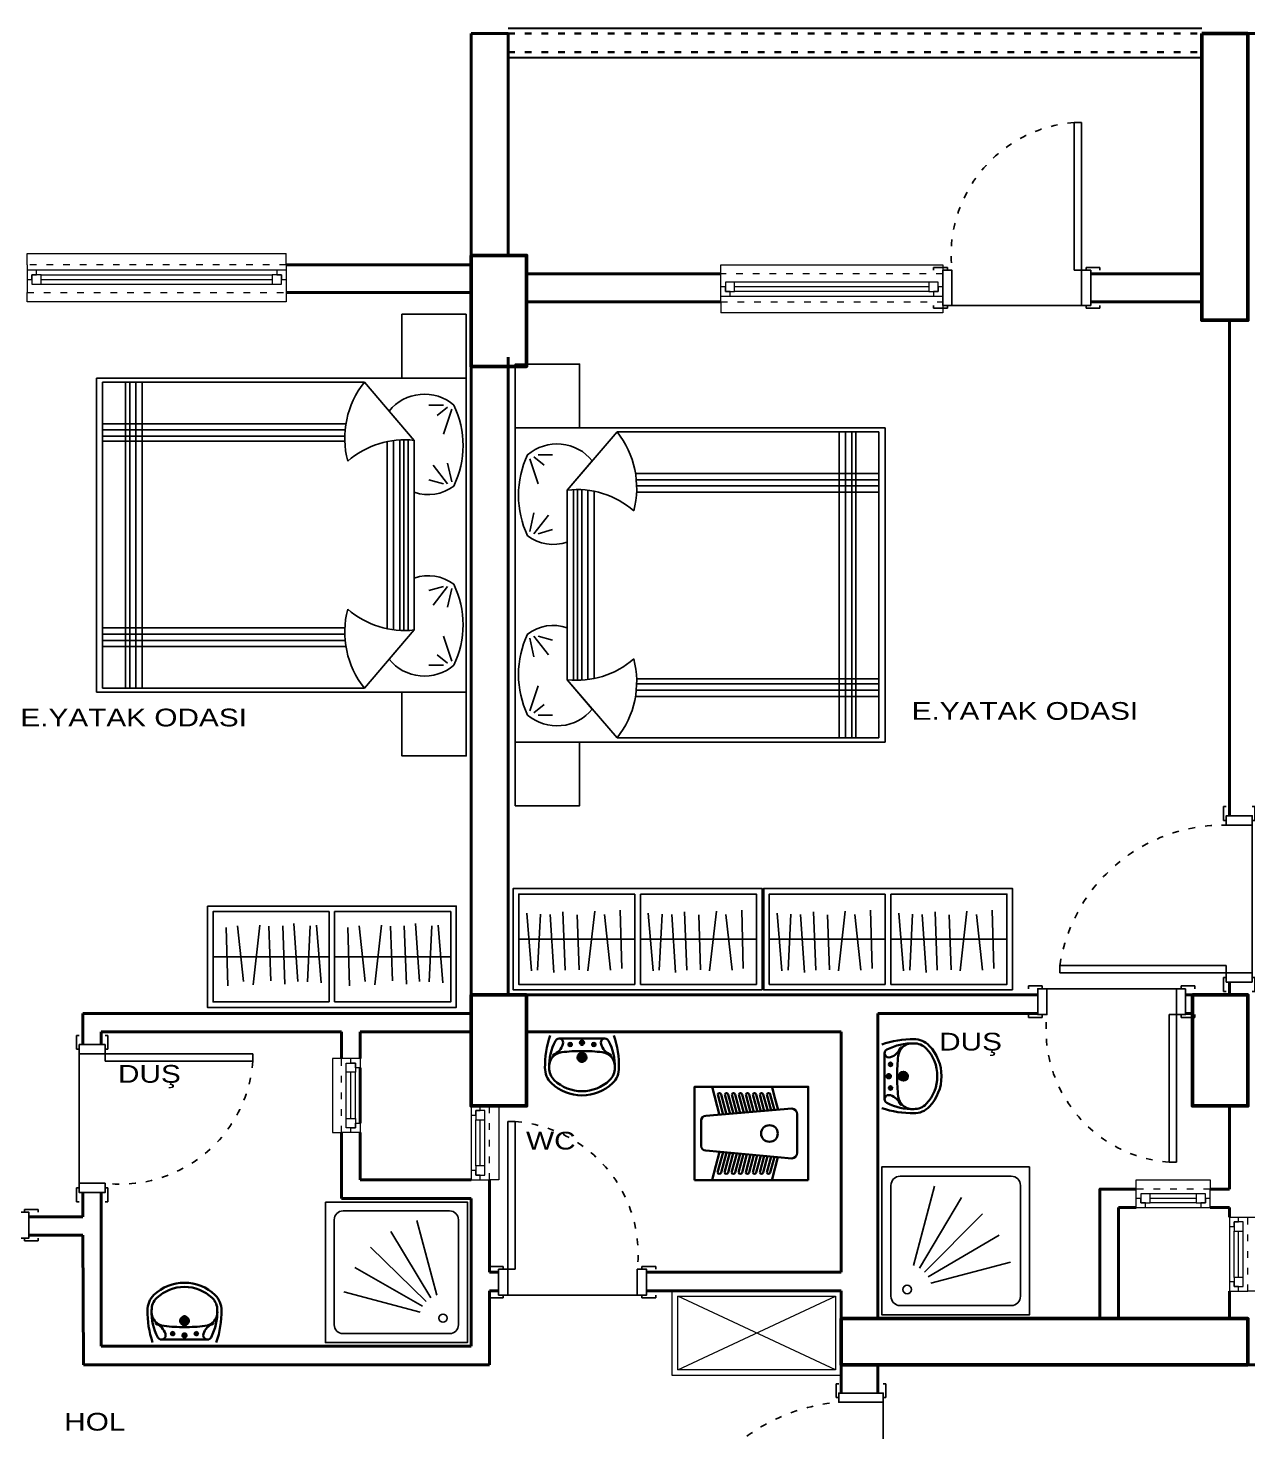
# Model space of a CAD drawing. Header units: millimetres. Extents: x 505988 to 508607, y 4596729 to 4598439.
# Drawn here: x 506589 to 507249, y 4597678 to 4598437 of the extents above; entities that cross this region are included whole.
import ezdxf

# ---------------------------------------------------------------- set-up
doc = ezdxf.new("R2010")
doc.units = ezdxf.units.MM
doc.linetypes.add('ACAD_ISO03W100', pattern=[30, 12, -18])
doc.layers.add('14_ISLAK_MEKAN_TEFRİŞ', color=134, linetype='Continuous')
doc.layers.add('7_TEFRİŞ', color=183, linetype='Continuous')
for name, color, linetype, lineweight in [('duvar_40', 7, 'Continuous', 40), ('İÇ_ÖLÇÜ', 134, 'Continuous', 18), ('KAPI-PEN', 155, 'Continuous', 18), ('KOLON', 40, 'Continuous', 50), ('MERD_30', 41, 'Continuous', 30), ('Pencere', 150, 'Continuous', 25), ('SV', 191, 'Continuous', 15), ('TEFRIS', 127, 'Continuous', 35), ('yazı', 255, 'Continuous', 20)]:
    doc.layers.add(name, color=color, linetype=linetype, lineweight=lineweight)
doc.styles.add('2', font='Arial')

# ---------------------------------------------------------------- blocks, each defined once
blk = doc.blocks.new('sdvfbgh')
at = {"color": 0, "lineweight": 35}
for p, q in [((474802.597929, 4589905.882609), (474802.597929, 4589967.382609)), ((474752.33824, 4589947.892045), (474752.100419, 4589947.828321)), ((474757.457239, 4589949.184036), (474752.338923, 4589947.889941)), ((474756.198678, 4589946.843594), (474764.702465, 4589949.122176)), ((474756.198678, 4589944.979059), (474764.865261, 4589947.301263)), ((474756.198678, 4589943.043594), (474765.042439, 4589945.413272)), ((474757.457239, 4589949.184036), (474764.510632, 4589951.073987)), ((474798.452074, 4589942.975331), (474789.608314, 4589945.34501)), ((474798.452074, 4589944.910797), (474789.785492, 4589947.233001)), ((474798.452074, 4589946.775331), (474789.948288, 4589949.053914)), ((474790.116221, 4589950.908428), (474802.058825, 4589947.889941)), ((474802.059508, 4589947.892045), (474802.29733, 4589947.828321)), ((474756.198678, 4589941.179059), (474765.205234, 4589943.592359)), ((474756.198678, 4589939.243594), (474765.378647, 4589941.703359)), ((474756.198678, 4589937.379059), (474765.541443, 4589939.882445)), ((474756.198678, 4589935.443594), (474765.718621, 4589937.994454)), ((474798.452074, 4589935.375331), (474788.932132, 4589937.926192)), ((474798.452074, 4589937.310797), (474789.10931, 4589939.814183)), ((474798.452074, 4589939.175331), (474789.272106, 4589941.635096)), ((474798.452074, 4589941.110797), (474789.445518, 4589943.524096)), ((474756.198678, 4589933.579059), (474765.881416, 4589936.173541)), ((474756.198678, 4589931.643594), (474766.046885, 4589934.282413)), ((474756.198678, 4589929.779059), (474766.22139, 4589932.464637)), ((474756.198678, 4589927.843594), (474766.383094, 4589930.572499)), ((474798.452074, 4589927.775331), (474788.267659, 4589930.504237)), ((474798.452074, 4589929.710797), (474788.429363, 4589932.396374)), ((474798.452074, 4589931.575331), (474788.603868, 4589934.21415)), ((474798.452074, 4589933.510797), (474788.769336, 4589936.105279)), ((474756.198678, 4589925.979059), (474766.557598, 4589928.754723)), ((474756.198678, 4589924.043594), (474766.734776, 4589926.866732)), ((474756.198678, 4589922.179059), (474766.897572, 4589925.045819)), ((474756.198678, 4589920.243594), (474767.062007, 4589923.154414)), ((474798.452074, 4589920.175331), (474787.588745, 4589923.086151)), ((474798.452074, 4589922.110797), (474787.753181, 4589924.977557)), ((474798.452074, 4589923.975331), (474787.915977, 4589926.79847)), ((474798.452074, 4589925.910797), (474788.093154, 4589928.686461)), ((474752.059011, 4589915.355645), (474767.408668, 4589919.39122)), ((474756.198678, 4589918.379059), (474767.232883, 4589921.335665)), ((474802.338737, 4589915.355645), (474787.255827, 4589919.320636)), ((474798.452074, 4589918.310797), (474787.41787, 4589921.267403))]:
    blk.add_line(p, q, dxfattribs=at)
at = {"color": 0, "lineweight": 35, "flags": 128}
blk.add_lwpolyline([(474802.600207, 4589967.382609), (474752.098453, 4589967.382609), (474752.098453, 4589905.882609), (474802.598453, 4589905.882609)], dxfattribs=at)
blk.add_lwpolyline([(474787.783867, 4589961.382609), (474766.913039, 4589961.382609, 0.412123), (474763.902131, 4589958.40181), (474767.813521, 4589911.884691, 0.40125), (474770.331339, 4589909.382609), (474784.064655, 4589909.382609, 0.40125), (474786.582474, 4589911.884691), (474790.794775, 4589958.40181, 0.412123)], format="xyb", close=True, dxfattribs=at)
at = {"color": 0, "lineweight": 35}
blk.add_circle((474777.348453, 4589946.382609), 4.5, dxfattribs=at)
for centre, start, end in [((474756.47338, 4589945.918368), 106.236436, 254.77942), ((474798.177373, 4589945.850105), 285.22058, 73.763564), ((474756.47338, 4589942.118368), 106.236436, 254.77942), ((474756.47338, 4589938.318368), 106.236436, 254.77942), ((474798.177373, 4589942.050105), 285.22058, 73.763564), ((474798.177373, 4589938.250105), 285.22058, 73.763564), ((474756.47338, 4589934.518368), 106.236436, 254.77942), ((474756.47338, 4589930.718368), 106.236436, 254.77942), ((474798.177373, 4589934.450105), 285.22058, 73.763564), ((474798.177373, 4589930.650105), 285.22058, 73.763564), ((474756.47338, 4589926.918368), 106.236436, 254.77942), ((474756.47338, 4589923.118368), 106.236436, 254.77942), ((474798.177373, 4589926.850105), 285.22058, 73.763564), ((474798.177373, 4589923.050105), 285.22058, 73.763564), ((474756.47338, 4589919.318368), 106.236436, 254.77942), ((474798.177373, 4589919.250105), 285.22058, 73.763564)]:
    blk.add_arc(centre, 0.964555, start, end, dxfattribs=at)
blk = doc.blocks.new('dsfghj')
at = {"color": 0, "lineweight": 35}
for p, q in [((474613.25977, 4590005.703596), (474616.333377, 4590005.703596)), ((474613.565142, 4589997.703596), (474613.565142, 4589999.627204)), ((474614.765142, 4590007.27244), (474614.765142, 4590004.11184)), ((474623.438087, 4589997.703596), (474623.438087, 4590001.164793)), ((474611.521527, 4589997.703596), (474615.551322, 4589997.703596)), ((474613.565142, 4589997.703596), (474613.565142, 4589995.78323)), ((474614.765142, 4589988.095282), (474614.765142, 4589991.384015)), ((474619.581116, 4589997.703596), (474627.216515, 4589997.703596)), ((474623.438087, 4589997.703596), (474623.438087, 4589994.24564)), ((474613.25977, 4589989.703596), (474616.376066, 4589989.703596))]:
    blk.add_line(p, q, dxfattribs=at)
at = {"color": 0, "lineweight": 35, "flags": 128}
for points in [[(474608.765142, 4590019.228803, -0.087514), (474630.725373, 4590022.703472, -0.087514)], [(474621.539049, 4590017.011218, -0.237713), (474614.607578, 4590010.619973, -0.952509), (474612.275247, 4590015.70388, -0.127864), (474630.675929, 4590019.903909)], [(474619.165142, 4589997.703596, -0.028625), (474619.950466, 4590011.409839, -0.380474), (474629.467625, 4590019.913319, -0.380474)], [(474630.39066, 4590022.698066, -0.213368), (474640.950673, 4590018.328596, -0.213368)], [(474630.469346, 4590019.899172, -0.213368), (474638.917357, 4590016.403596, -0.191812), (474646.365142, 4589997.703596)], [(474640.950673, 4590018.328596, -0.191812), (474649.165142, 4589997.703596, -0.191812)], [(474621.539049, 4590017.011218, -1.090035), (474622.187414, 4590016.547656, -1.090035)], [(474615.965142, 4590005.703596, 1), (474613.565142, 4590005.703596, 1)], [(474615.965142, 4590005.703596, -1), (474613.565142, 4590005.703596, -1)], [(474620.438087, 4589997.703596, -1), (474626.438087, 4589997.703596, -1)], [(474621.598087, 4589997.703596, -1), (474625.278087, 4589997.703596, -1)], [(474612.165142, 4589997.703596, -1), (474614.965142, 4589997.703596, -1)], [(474612.165142, 4589997.703596, 1), (474614.965142, 4589997.703596, 1)], [(474615.965142, 4589989.703596, 1), (474613.565142, 4589989.703596, 1)], [(474619.165142, 4589997.703596, 0.028625), (474619.950466, 4589983.997352, 0.380474), (474629.467625, 4589975.493873, 0.380474)], [(474620.438087, 4589997.703596, 1), (474626.438087, 4589997.703596, 1)], [(474621.598087, 4589997.703596, 1), (474625.278087, 4589997.703596, 1)], [(474630.469346, 4589975.508019, 0.213368), (474638.917357, 4589979.003596, 0.191812), (474646.365142, 4589997.703596)], [(474640.950673, 4589977.078596, 0.191812), (474649.165142, 4589997.703596, 0.191812)], [(474621.539049, 4589978.395973, 0.237713), (474614.607578, 4589984.787218, 0.952509), (474612.275247, 4589979.703311, 0.127864), (474630.675929, 4589975.503282)], [(474615.965142, 4589989.703596, -1), (474613.565142, 4589989.703596, -1)], [(474608.765142, 4589976.178388, 0.087514), (474630.725373, 4589972.703719, 0.087514)], [(474621.539049, 4589978.395973, 1.090035), (474622.187414, 4589978.859535, 1.090035)], [(474630.39066, 4589972.709125, 0.213368), (474640.950673, 4589977.078596, 0.213368)]]:
    blk.add_lwpolyline(points, format="xyb", dxfattribs=at)
for points in [[(474610.765142, 4590013.218689), (474610.765142, 4589997.703596)], [(474610.765142, 4589982.188502), (474610.765142, 4589997.703596)], [(474611.722966, 4589997.703596), (474615.551322, 4589997.703596)], [(474620.04732, 4589997.703596), (474626.962938, 4589997.703596)]]:
    blk.add_lwpolyline(points, dxfattribs=at)
blk = doc.blocks.new('89')
for p, q in [((-50.189566, -39.407542), (-50.189566, 28.092458)), ((-44.564566, 33.717458), (22.935434, 33.717458)), ((28.560434, 28.092458), (28.560434, -39.407542)), ((-25.874583, 20.049594), (22.45015, 7.215259)), ((-36.521703, 9.402474), (-23.687367, -38.922259)), ((-32.730707, 10.992122), (-7.259722, -32.033788)), ((-29.765463, 13.293231), (5.588642, -22.063342)), ((-27.46423, 16.258599), (15.56168, -9.212387)), ((22.935434, -45.032542), (-44.564566, -45.032542))]:
    blk.add_line(p, q)
at = {"flags": 128}
blk.add_lwpolyline([(34.185434, -50.657542), (34.185434, 39.342458), (-55.814566, 39.342458), (-55.814566, -50.657542)], close=True, dxfattribs=at)
blk.add_circle((-40.372003, 23.899894), 2.612611)
for centre, start, end in [((-44.564566, 28.092458), 90, 180), ((22.935434, 28.092458), 0, 90), ((-44.564566, -39.407542), 180, 270), ((22.935434, -39.407542), 270, 0)]:
    blk.add_arc(centre, 5.625, start, end)
blk = doc.blocks.new('*U2')
at = {"layer": 'KAPI-PEN', "color": 134, "linetype": 'Continuous', "lineweight": 18}
for p, q in [((0, 7.50857), (0, 13.50857)), ((0, 13.50857), (140, 13.50857)), ((140, 7.50857), (140, 13.50857)), ((5, 4.470625), (0, 4.470625)), ((2.5, -0.529375), (2.5, 1.970625)), ((2.5, 1.970625), (5, 1.970625)), ((7.5, 1.970625), (2.5, 1.970625)), ((2.5, 1.970625), (2.5, -3.029375)), ((5, 1.970625), (5, 4.470625)), ((135, 4.470625), (5, 4.470625)), ((7.5, -3.029375), (7.5, 1.970625)), ((7.5, 1.970625), (132.5, 1.970625)), ((137.5, 1.970625), (132.5, 1.970625)), ((132.5, 1.970625), (132.5, -3.029375)), ((140, 4.470625), (135, 4.470625)), ((135, 4.470625), (135, 1.970625)), ((135, 1.970625), (137.5, 1.970625)), ((137.5, 1.970625), (137.5, -0.529375)), ((137.5, -3.029375), (137.5, 1.970625)), ((0, -0.529375), (2.5, -0.529375)), ((0, -12.5), (0, -7.5)), ((2.5, -3.029375), (7.5, -3.029375)), ((7.5, -0.529375), (132.5, -0.529375)), ((7.5, -3.029375), (132.5, -3.029375)), ((132.5, -3.029375), (137.5, -3.029375)), ((137.5, -0.529375), (140, -0.529375)), ((140, -7.5), (140, -12.5)), ((140, -12.5), (0, -12.5))]:
    blk.add_line(p, q, dxfattribs=at)
at = {"layer": 'KAPI-PEN', "ltscale": 0.2}
for p, q in [((0, 7.5), (0, -7.5)), ((140, 7.5), (140, -7.5)), ((0, -7.5), (0, -7.5))]:
    blk.add_line(p, q, dxfattribs=at)
at = {"layer": 'KAPI-PEN', "color": 134, "linetype": 'ACAD_ISO03W100', "lineweight": 18, "ltscale": 0.3}
for p, q in [((140, 7.5), (0, 7.5)), ((0, -7.5), (140, -7.5))]:
    blk.add_line(p, q, dxfattribs=at)
blk = doc.blocks.new('*U4')
at = {"layer": 'Pencere', "lineweight": 25, "ltscale": 5}
for p, q in [((-9, 7), (-9, 97)), ((-5, 97), (-9, 97)), ((-5, 7), (-5, 97)), ((-95, 7), (-95, 8.5)), ((-95, 8.5), (-87.5, 8.5)), ((-87.5, 8.5), (-87.5, 7)), ((-2.5, 7), (-2.5, 8.5)), ((-2.5, 8.5), (5, 8.5)), ((5, 8.5), (5, 7)), ((-5, 7), (-9, 7)), ((-95, -7), (-95, -8.5)), ((-87.5, -8.5), (-87.5, -7)), ((-5, -7), (-85, -7)), ((-2.5, -7), (-2.5, -8.5)), ((5, -8.5), (5, -7)), ((-95, -8.5), (-87.5, -8.5)), ((-2.5, -8.5), (5, -8.5))]:
    blk.add_line(p, q, dxfattribs=at)
at = {"layer": 'Pencere', "lineweight": 25, "ltscale": 5, "flags": 128}
for points in [[(-85, -7), (-85, 7), (-90, 7), (-90, -7), (-85, -7)], [(0, -7), (0, 7), (-5, 7), (-5, -7), (0, -7)]]:
    blk.add_lwpolyline(points, dxfattribs=at)
at = {"layer": 'Pencere', "linetype": 'ACAD_ISO03W100', "lineweight": 25, "ltscale": 0.3}
blk.add_arc((4.725012, 8.321101), 89.734737, 98.797976, 180.843556, dxfattribs=at)
blk = doc.blocks.new('*U5')
at = {"layer": 'Pencere', "lineweight": 25, "ltscale": 5}
for p, q in [((-9, 7), (-9, 86.899937)), ((-5, 86.899937), (-9, 86.899937)), ((-5, 7), (-5, 86.899937)), ((-85, 7), (-85, 8.5)), ((-85, 8.5), (-77.5, 8.5)), ((-77.5, 8.5), (-77.5, 7)), ((-2.5, 7), (-2.5, 8.5)), ((-2.5, 8.5), (5, 8.5)), ((5, 8.5), (5, 7)), ((-5, 7), (-9, 7)), ((-85, -7), (-85, -8.5)), ((-77.5, -8.5), (-77.5, -7)), ((-5, -7), (-75, -7)), ((-2.5, -7), (-2.5, -8.5)), ((5, -8.5), (5, -7)), ((-85, -8.5), (-77.5, -8.5)), ((-2.5, -8.5), (5, -8.5))]:
    blk.add_line(p, q, dxfattribs=at)
at = {"layer": 'Pencere', "lineweight": 25, "ltscale": 5, "flags": 128}
for points in [[(-75, -7), (-75, 7), (-80, 7), (-80, -7), (-75, -7)], [(0, -7), (0, 7), (-5, 7), (-5, -7), (0, -7)]]:
    blk.add_lwpolyline(points, dxfattribs=at)
at = {"layer": 'Pencere', "linetype": 'ACAD_ISO03W100', "lineweight": 25, "ltscale": 0.3}
blk.add_arc((-3.520318, 15.164474), 71.944448, 94.36819, 186.516136, dxfattribs=at)
blk = doc.blocks.new('*U6')
at = {"layer": 'Pencere', "lineweight": 25, "ltscale": 5}
for p, q in [((-9, 7), (-9, 97)), ((-5, 97), (-9, 97)), ((-5, 7), (-5, 97)), ((-105, 7), (-105, 8.5)), ((-105, 8.5), (-97.5, 8.5)), ((-97.5, 8.5), (-97.5, 7)), ((-2.5, 7), (-2.5, 8.5)), ((-2.5, 8.5), (5, 8.5)), ((5, 8.5), (5, 7)), ((-5, 7), (-9, 7)), ((-105, -17), (-105, -18.5)), ((-105, -18.5), (-97.5, -18.5)), ((-97.5, -18.5), (-97.5, -17)), ((-5, -17), (-95, -17)), ((-2.5, -17), (-2.5, -18.5)), ((-2.5, -18.5), (5, -18.5)), ((5, -18.5), (5, -17))]:
    blk.add_line(p, q, dxfattribs=at)
at = {"layer": 'Pencere', "lineweight": 25, "ltscale": 5, "flags": 128}
for points in [[(-95, -17), (-95, 7), (-100, 7), (-100, -17), (-95, -17)], [(0, -17), (0, 7), (-5, 7), (-5, -17), (0, -17)]]:
    blk.add_lwpolyline(points, dxfattribs=at)
at = {"layer": 'Pencere', "linetype": 'ACAD_ISO03W100', "lineweight": 25, "ltscale": 0.3}
blk.add_arc((3.59103, -1.12032), 98.92487, 97.312367, 175.291538, dxfattribs=at)
blk = doc.blocks.new('*U7')
at = {"layer": 'Pencere', "lineweight": 25, "ltscale": 5}
for p, q in [((-9, 7), (-9, 86.899937)), ((-5, 86.899937), (-9, 86.899937)), ((-5, 7), (-5, 86.899937)), ((-85, 7), (-85, 8.5)), ((-85, 8.5), (-77.5, 8.5)), ((-77.5, 8.5), (-77.5, 7)), ((-2.5, 7), (-2.5, 8.5)), ((-2.5, 8.5), (5, 8.5)), ((5, 8.5), (5, 7)), ((-5, 7), (-9, 7)), ((-85, -7), (-85, -8.5)), ((-77.5, -8.5), (-77.5, -7)), ((-5, -7), (-75, -7)), ((-2.5, -7), (-2.5, -8.5)), ((5, -8.5), (5, -7)), ((-85, -8.5), (-77.5, -8.5)), ((-2.5, -8.5), (5, -8.5))]:
    blk.add_line(p, q, dxfattribs=at)
at = {"layer": 'Pencere', "lineweight": 25, "ltscale": 5, "flags": 128}
for points in [[(-75, -7), (-75, 7), (-80, 7), (-80, -7), (-75, -7)], [(0, -7), (0, 7), (-5, 7), (-5, -7), (0, -7)]]:
    blk.add_lwpolyline(points, dxfattribs=at)
at = {"layer": 'Pencere', "linetype": 'ACAD_ISO03W100', "lineweight": 25, "ltscale": 0.3}
blk.add_arc((-3.520318, 15.164474), 71.944448, 94.36819, 186.516136, dxfattribs=at)
blk = doc.blocks.new('*U8')
at = {"layer": 'Pencere', "lineweight": 25, "ltscale": 5}
for p, q in [((-9, 7), (-9, 86.899937)), ((-5, 86.899937), (-9, 86.899937)), ((-5, 7), (-5, 86.899937)), ((-85, 7), (-85, 8.5)), ((-85, 8.5), (-77.5, 8.5)), ((-77.5, 8.5), (-77.5, 7)), ((-2.5, 7), (-2.5, 8.5)), ((-2.5, 8.5), (5, 8.5)), ((5, 8.5), (5, 7)), ((-5, 7), (-9, 7)), ((-85, -7), (-85, -8.5)), ((-77.5, -8.5), (-77.5, -7)), ((-5, -7), (-75, -7)), ((-2.5, -7), (-2.5, -8.5)), ((5, -8.5), (5, -7)), ((-85, -8.5), (-77.5, -8.5)), ((-2.5, -8.5), (5, -8.5))]:
    blk.add_line(p, q, dxfattribs=at)
at = {"layer": 'Pencere', "lineweight": 25, "ltscale": 5, "flags": 128}
for points in [[(-75, -7), (-75, 7), (-80, 7), (-80, -7), (-75, -7)], [(0, -7), (0, 7), (-5, 7), (-5, -7), (0, -7)]]:
    blk.add_lwpolyline(points, dxfattribs=at)
at = {"layer": 'Pencere', "linetype": 'ACAD_ISO03W100', "lineweight": 25, "ltscale": 0.3}
blk.add_arc((-3.520318, 15.164474), 71.944448, 94.36819, 186.516136, dxfattribs=at)
blk = doc.blocks.new('132')
at = {"layer": 'KAPI-PEN', "color": 134, "linetype": 'Continuous', "lineweight": 18}
for p, q in [((25.097827, 10.965131), (-14.902173, 10.965131)), ((-14.902173, 10.965131), (-14.902173, 5.965131)), ((25.097827, 5.965131), (25.097827, 10.965131)), ((-14.902173, 0.965131), (-12.402173, 0.965131)), ((-12.402173, 3.465131), (-7.402173, 3.465131)), ((-12.402173, -1.534869), (-12.402173, 3.465131)), ((-12.402173, 0.965131), (-12.402173, -1.534869)), ((-7.402173, 3.465131), (-7.402173, -1.534869)), ((-7.402173, 3.465131), (17.597827, 3.465131)), ((-7.402173, 0.965131), (17.597827, 0.965131)), ((17.597827, -1.534869), (17.597827, 3.465131)), ((17.597827, 3.465131), (22.597827, 3.465131)), ((22.597827, 3.465131), (22.597827, -1.534869)), ((22.597827, -1.534869), (22.597827, 0.965131)), ((22.597827, 0.965131), (25.097827, 0.965131)), ((-9.902173, -4.034869), (-14.902173, -4.034869)), ((-12.402173, -1.534869), (-9.902173, -1.534869)), ((-7.402173, -1.534869), (-12.402173, -1.534869)), ((-9.902173, -1.534869), (-9.902173, -4.034869)), ((20.097827, -4.034869), (-9.902173, -4.034869)), ((-7.402173, -1.534869), (17.597827, -1.534869)), ((22.597827, -1.534869), (17.597827, -1.534869)), ((20.097827, -4.034869), (20.097827, -1.534869)), ((20.097827, -1.534869), (22.597827, -1.534869)), ((25.097827, -4.034869), (20.097827, -4.034869))]:
    blk.add_line(p, q, dxfattribs=at)
at = {"layer": 'KAPI-PEN', "ltscale": 0.2}
for p, q in [((-14.902173, -4.034869), (-14.902173, 5.965131)), ((-14.902173, 5.965131), (-14.902173, 5.965131)), ((25.097827, -4.034869), (25.097827, 5.965131))]:
    blk.add_line(p, q, dxfattribs=at)
at = {"layer": 'KAPI-PEN', "color": 134, "linetype": 'ACAD_ISO03W100', "lineweight": 18, "ltscale": 0.3}
blk.add_line((-14.902173, 5.965131), (25.097827, 5.965131), dxfattribs=at)
blk = doc.blocks.new('3R4R')
at = {"layer": '7_TEFRİŞ'}
for p, q in [((32828.807391, 29859.020753), (32710.606365, 29859.020753)), ((32710.606365, 29859.020753), (32710.606365, 29659.024261)), ((32818.807391, 29859.020753), (32880.608417, 29859.020753)), ((32880.608417, 29859.020753), (32880.608417, 29659.024261)), ((32727.467332, 29851.147041), (32740.956103, 29846.647776)), ((32766.802095, 29851.147041), (32756.685516, 29848.897409)), ((32824.412686, 29851.147041), (32834.529266, 29848.897409)), ((32863.74745, 29851.147041), (32850.258679, 29846.647776)), ((32725.219201, 29846.647776), (32725.219201, 29838.774064)), ((32726.343266, 29848.897409), (32730.839524, 29843.273329)), ((32767.926161, 29848.897409), (32757.809581, 29841.023697)), ((32767.926161, 29846.647776), (32765.67803, 29838.774064)), ((32823.288621, 29848.897409), (32833.405201, 29841.023697)), ((32823.288621, 29846.647776), (32825.536751, 29838.774064)), ((32864.871515, 29848.897409), (32860.375258, 29843.273329)), ((32865.99558, 29846.647776), (32865.99558, 29838.774064)), ((32744.328295, 29830.900352), (32712.854495, 29803.904765)), ((32744.069047, 29827.525905), (32828.591976, 29827.525905)), ((32744.328295, 29830.900352), (32828.591976, 29830.900352)), ((32818.591976, 29830.900352), (32846.886487, 29830.900352)), ((32847.145734, 29827.525905), (32818.591976, 29827.525905)), ((32846.886487, 29830.900352), (32878.360287, 29803.904765)), ((32744.03229, 29825.276273), (32828.591976, 29825.276273)), ((32744.103981, 29823.02664), (32828.591976, 29823.02664)), ((32744.416168, 29819.652193), (32828.591976, 29819.652193)), ((32847.182492, 29825.276273), (32818.591976, 29825.276273)), ((32847.110801, 29823.02664), (32818.591976, 29823.02664)), ((32846.798614, 29819.652193), (32818.591976, 29819.652193)), ((32744.978697, 29816.277742), (32828.591976, 29816.277742)), ((32846.236085, 29816.277742), (32818.591976, 29816.277742)), ((32712.854495, 29803.904765), (32712.854495, 29662.398708)), ((32878.360287, 29803.904765), (32878.360287, 29662.398708)), ((32878.360287, 29662.398708), (32878.360287, 29803.904765)), ((32735.335781, 29793.951722), (32735.335781, 29662.398708)), ((32738.707973, 29793.520586), (32738.707973, 29662.398708)), ((32742.080168, 29793.325888), (32742.080168, 29662.398708)), ((32744.790377, 29793.325888), (32744.790377, 29662.398708)), ((32845.762421, 29793.364791), (32845.762421, 29662.398708)), ((32849.134613, 29793.325888), (32849.134613, 29662.398708)), ((32852.506809, 29793.520586), (32852.506809, 29662.398708)), ((32855.879001, 29793.951722), (32855.879001, 29662.398708)), ((32712.854495, 29683.770216), (32828.591976, 29683.770216)), ((32878.360287, 29683.770216), (32818.591976, 29683.770216)), ((32712.854495, 29680.395765), (32828.591976, 29680.395765)), ((32712.854495, 29677.021318), (32828.591976, 29677.021318)), ((32878.360287, 29680.395765), (32818.591976, 29680.395765)), ((32878.360287, 29677.021318), (32818.591976, 29677.021318)), ((32712.854495, 29674.771685), (32828.591976, 29674.771685)), ((32878.360287, 29674.771685), (32818.591976, 29674.771685)), ((32712.854495, 29662.398708), (32828.591976, 29662.398708)), ((32878.360287, 29662.398708), (32752.854495, 29662.398708)), ((32878.360287, 29662.398708), (32818.591976, 29662.398708)), ((32710.606365, 29659.024261), (32828.807391, 29659.024261)), ((32880.608417, 29659.024261), (32818.807391, 29659.024261))]:
    blk.add_line(p, q, dxfattribs=at)
at = {"layer": '7_TEFRİŞ', "flags": 128}
for points in [[(32676.16184, 29859.020753), (32710.606365, 29859.020753), (32710.606365, 29824.182679), (32676.16184, 29824.182679)], [(32880.608417, 29859.020753), (32915.052941, 29859.020753), (32915.052941, 29824.182679), (32880.608417, 29824.182679)]]:
    blk.add_lwpolyline(points, close=True, dxfattribs=at)
for points in [[(32772.422418, 29830.900352), (32744.328295, 29830.900352), (32728.476989, 29817.304431, -0.421847), (32725.219201, 29852.27186, -0.227777), (32769.050226, 29852.27186, -0.250479)], [(32818.792364, 29830.900352), (32846.886487, 29830.900352), (32862.737792, 29817.304431, 0.421847), (32865.99558, 29852.27186, 0.227777), (32822.164556, 29852.27186, 0.250479)]]:
    blk.add_lwpolyline(points, format="xyb", close=True, dxfattribs=at)
at = {"layer": '7_TEFRİŞ'}
for centre, radius, start, end in [((32790.728242, 29825.638413), 46.697356, 173.530071, 221.156178), ((32800.48654, 29825.638413), 46.697356, 318.843822, 6.469929), ((32743.203915, 29842.089908), 48.776967, 231.522444, 284.684799), ((32848.010867, 29842.089908), 48.776967, 255.315201, 308.477556)]:
    blk.add_arc(centre, radius, start, end, dxfattribs=at)
blk = doc.blocks.new('ş_şlç')
at = {"layer": '7_TEFRİŞ'}
for p, q in [((21135.504659, 4622.500132), (21135.504659, 4671.361955)), ((21138.504659, 4622.500132), (21138.504659, 4671.361955)), ((21079.625899, 4663.988775), (21077.022749, 4632.796034)), ((21082.923196, 4663.642181), (21084.48506, 4633.315913)), ((21089.691358, 4633.489198), (21091.773865, 4664.855247)), ((21097.84788, 4663.642181), (21096.63309, 4632.102847)), ((21104.268969, 4633.835792), (21105.310191, 4663.468896)), ((21110.169415, 4663.988775), (21113.813786, 4631.756276)), ((21119.020085, 4633.489198), (21122.317445, 4663.642181)), ((21128.391397, 4662.775731), (21127.52368, 4631.236397)), ((21145.381169, 4663.988775), (21142.77802, 4632.796034)), ((21148.678466, 4663.642181), (21150.24033, 4633.315913)), ((21155.446629, 4633.489198), (21157.529135, 4664.855247)), ((21163.60315, 4663.642181), (21162.38836, 4632.102847)), ((21170.024239, 4633.835792), (21171.065461, 4663.468896)), ((21175.924685, 4663.988775), (21179.569056, 4631.756276)), ((21184.775355, 4633.489198), (21188.072715, 4663.642181)), ((21194.146667, 4662.775731), (21193.27895, 4631.236397)), ((21072.749389, 4646.931044), (21135.504659, 4646.931044)), ((21138.504659, 4646.931044), (21201.25993, 4646.931044))]:
    blk.add_line(p, q, dxfattribs=at)
at = {"layer": '7_TEFRİŞ', "flags": 128}
blk.add_lwpolyline([(21204.25993, 4674.361955), (21069.749389, 4674.361955), (21069.749389, 4619.500132), (21204.25993, 4619.500132)], close=True, dxfattribs=at)
for points in [[(21135.504659, 4671.361955), (21072.749389, 4671.361955), (21072.749389, 4622.500132), (21135.504659, 4622.500132)], [(21138.504659, 4622.500132), (21201.25993, 4622.500132), (21201.25993, 4671.361955), (21138.504659, 4671.361955)]]:
    blk.add_lwpolyline(points, dxfattribs=at)
blk = doc.blocks.new('*U9')
at = {"layer": 'Pencere', "lineweight": 25, "ltscale": 5}
for p, q in [((-9, 7), (-9, 86.899937)), ((-5, 86.899937), (-9, 86.899937)), ((-5, 7), (-5, 86.899937)), ((-85, 7), (-85, 8.5)), ((-85, 8.5), (-77.5, 8.5)), ((-77.5, 8.5), (-77.5, 7)), ((-2.5, 7), (-2.5, 8.5)), ((-2.5, 8.5), (5, 8.5)), ((5, 8.5), (5, 7)), ((-5, 7), (-9, 7)), ((-85, -12), (-85, -13.5)), ((-85, -13.5), (-77.5, -13.5)), ((-77.5, -13.5), (-77.5, -12)), ((-5, -12), (-75, -12)), ((-2.5, -12), (-2.5, -13.5)), ((-2.5, -13.5), (5, -13.5)), ((5, -13.5), (5, -12))]:
    blk.add_line(p, q, dxfattribs=at)
at = {"layer": 'Pencere', "lineweight": 25, "ltscale": 5, "flags": 128}
for points in [[(-75, -12), (-75, 7), (-80, 7), (-80, -12), (-75, -12)], [(0, -12), (0, 7), (-5, 7), (-5, -12), (0, -12)]]:
    blk.add_lwpolyline(points, dxfattribs=at)
at = {"layer": 'Pencere', "linetype": 'ACAD_ISO03W100', "lineweight": 25, "ltscale": 0.3}
blk.add_arc((-3.520318, 15.164474), 71.944448, 94.36819, 186.516136, dxfattribs=at)
blk = doc.blocks.new('*U36')
at = {"layer": 'KAPI-PEN', "color": 134, "linetype": 'Continuous', "lineweight": 18}
for p, q in [((0, 7.50857), (0, 13.50857)), ((0, 13.50857), (120, 13.50857)), ((120, 7.50857), (120, 13.50857)), ((5, 4.470625), (0, 4.470625)), ((2.5, -0.529375), (2.5, 1.970625)), ((2.5, 1.970625), (5, 1.970625)), ((7.5, 1.970625), (2.5, 1.970625)), ((2.5, 1.970625), (2.5, -3.029375)), ((5, 1.970625), (5, 4.470625)), ((115, 4.470625), (5, 4.470625)), ((7.5, -3.029375), (7.5, 1.970625)), ((7.5, 1.970625), (112.5, 1.970625)), ((117.5, 1.970625), (112.5, 1.970625)), ((112.5, 1.970625), (112.5, -3.029375)), ((120, 4.470625), (115, 4.470625)), ((115, 4.470625), (115, 1.970625)), ((115, 1.970625), (117.5, 1.970625)), ((117.5, 1.970625), (117.5, -0.529375)), ((117.5, -3.029375), (117.5, 1.970625)), ((0, -0.529375), (2.5, -0.529375)), ((0, -12.5), (0, -7.5)), ((2.5, -3.029375), (7.5, -3.029375)), ((7.5, -0.529375), (112.5, -0.529375)), ((7.5, -3.029375), (112.5, -3.029375)), ((112.5, -3.029375), (117.5, -3.029375)), ((117.5, -0.529375), (120, -0.529375)), ((120, -7.5), (120, -12.5)), ((120, -12.5), (0, -12.5))]:
    blk.add_line(p, q, dxfattribs=at)
at = {"layer": 'KAPI-PEN', "ltscale": 0.2}
for p, q in [((0, 7.5), (0, -7.5)), ((120, 7.5), (120, -7.5)), ((0, -7.5), (0, -7.5))]:
    blk.add_line(p, q, dxfattribs=at)
at = {"layer": 'KAPI-PEN', "color": 134, "linetype": 'ACAD_ISO03W100', "lineweight": 18, "ltscale": 0.3}
for p, q in [((120, 7.5), (0, 7.5)), ((0, -7.5), (120, -7.5))]:
    blk.add_line(p, q, dxfattribs=at)
blk = doc.blocks.new('8')
at = {"layer": 'KOLON'}
blk.add_blockref('*U9', (507163.982286, 4598299.360568), dxfattribs=at)
at = {"layer": 'Pencere', "rotation": 180}
blk.add_blockref('*U36', (507083.982286, 4598296.869138), dxfattribs=at)
blk = doc.blocks.new('11')
at = {"layer": '14_ISLAK_MEKAN_TEFRİŞ'}
for p, q in [((506817.382502, 4597797.560575), (506759.78258, 4597797.560575)), ((506754.982586, 4597792.760581), (506754.982586, 4597735.960555)), ((506810.519267, 4597751.909319), (506799.567316, 4597792.346473)), ((506822.182495, 4597735.960555), (506822.182495, 4597792.760581)), ((506807.284289, 4597750.552822), (506785.549078, 4597786.468319)), ((506804.753845, 4597748.589106), (506774.582944, 4597777.958005)), ((506802.790235, 4597746.058768), (506766.074841, 4597766.994083)), ((506801.433738, 4597742.82379), (506760.196688, 4597753.775741)), ((506759.78258, 4597731.160562), (506817.382502, 4597731.160562))]:
    blk.add_line(p, q, dxfattribs=at)
at = {"layer": '14_ISLAK_MEKAN_TEFRİŞ', "flags": 128}
blk.add_lwpolyline([(506750.182593, 4597802.360568), (506826.982489, 4597802.360568), (506826.982489, 4597726.360568), (506750.182593, 4597726.360568)], close=True, dxfattribs=at)
at = {"layer": '14_ISLAK_MEKAN_TEFRİŞ'}
blk.add_circle((506813.804853, 4597739.538204), 2.229425, dxfattribs=at)
for centre, start, end in [((506759.78258, 4597792.760581), 90, 180), ((506817.382502, 4597792.760581), 0, 90), ((506759.78258, 4597735.960555), 180, 270), ((506817.382502, 4597735.960555), 270, 0)]:
    blk.add_arc(centre, 4.799993, start, end, dxfattribs=at)

msp = doc.modelspace()

# ---------------------------------------------------------------- linework, layer by layer
at = {"layer": 'duvar_40'}
for p, q in [((506828.982489, 4598434.360324), (506828.982489, 4598309.360324)), ((506848.982489, 4598434.360324), (506828.982489, 4598434.360324)), ((506848.982489, 4598314.360557), (506848.982489, 4598434.360324)), ((507308.52898, 4598434.360568), (507248.982262, 4598434.360568)), ((506828.982489, 4598309.360568), (506728.982489, 4598309.360568)), ((506963.982286, 4598304.360568), (506858.982217, 4598304.360568)), ((507223.982489, 4598304.360568), (507163.982286, 4598304.360568)), ((506728.982489, 4598294.360568), (506828.982489, 4598294.360568)), ((506828.982489, 4598294.360568), (506828.982489, 4597904.360568)), ((506963.982286, 4598289.360568), (506858.982217, 4598289.360568)), ((507223.982489, 4598289.360568), (507163.982286, 4598289.360568)), ((507238.982489, 4598011.292877), (507238.982489, 4598279.360568)), ((506848.982489, 4597914.360568), (506848.982489, 4598259.360438)), ((507238.982489, 4597914.360568), (507238.982489, 4597921.292877)), ((506618.982489, 4597904.360568), (506618.982489, 4597887.493834)), ((506618.982489, 4597904.360568), (506828.982489, 4597904.360568)), ((507048.982489, 4597739.360576), (507048.982489, 4597904.360568)), ((507048.982489, 4597904.360568), (507135.325567, 4597904.360568)), ((507215.325567, 4597904.360568), (507218.98235, 4597904.360568)), ((506628.982489, 4597894.360568), (506628.982489, 4597887.493834)), ((506628.982489, 4597894.360568), (506758.982489, 4597894.360568)), ((506758.982489, 4597894.360568), (506758.982489, 4597880.04087)), ((506828.982489, 4597894.360568), (506768.982489, 4597894.360568)), ((506768.982489, 4597894.360568), (506768.982489, 4597880.04087)), ((506858.982217, 4597894.360568), (507028.982489, 4597894.360568)), ((507028.982489, 4597764.360568), (507028.982489, 4597894.360568)), ((506768.982489, 4597875.04087), (506768.982489, 4597845.04087)), ((507238.982489, 4597854.360583), (507238.982489, 4597809.360568)), ((506758.982489, 4597840.04087), (506758.982489, 4597804.360568)), ((506768.982489, 4597840.04087), (506768.982489, 4597814.360568)), ((506768.982489, 4597814.360568), (506828.982489, 4597814.360568)), ((506838.982489, 4597814.360583), (506838.982489, 4597764.360568)), ((506618.982489, 4597807.493834), (506619.046639, 4597794.360568)), ((506628.982489, 4597807.493834), (506628.982489, 4597724.360568)), ((506758.982489, 4597804.360568), (506828.982489, 4597804.360568)), ((506828.982489, 4597804.360568), (506828.982489, 4597724.360568)), ((507178.982489, 4597739.360568), (507178.982489, 4597799.360568)), ((507178.982489, 4597799.360568), (507188.555925, 4597799.360568)), ((507228.555925, 4597799.360568), (507238.982489, 4597799.360568)), ((507238.982489, 4597799.360568), (507238.982489, 4597794.12259)), ((506589.96129, 4597794.360568), (506619.046639, 4597794.360568)), ((506589.96129, 4597784.360568), (506619.095485, 4597784.360568)), ((506619.095485, 4597784.360568), (506619.437405, 4597714.360568)), ((506838.982489, 4597764.360568), (506843.838866, 4597764.360568)), ((506923.838866, 4597764.360568), (507028.982489, 4597764.360568)), ((506838.982489, 4597754.360568), (506843.838866, 4597754.360568)), ((506838.982489, 4597754.360568), (506838.982489, 4597714.360568)), ((506923.838866, 4597754.360568), (507028.982489, 4597754.360568)), ((507028.982489, 4597739.360568), (507028.982489, 4597754.360568)), ((507238.982489, 4597754.12259), (507238.982489, 4597739.360576)), ((506628.982489, 4597724.360568), (506828.982489, 4597724.360568)), ((506619.437405, 4597714.360568), (506838.982489, 4597714.360568)), ((507028.982489, 4597699.046315), (507028.982489, 4597714.360568)), ((507048.982489, 4597714.360568), (507048.982489, 4597699.046315)), ((507594.411553, 4597714.360568), (507248.982262, 4597714.360568))]:
    msp.add_line(p, q, dxfattribs=at)
at = {"layer": 'duvar_40', "flags": 128}
for points in [[(506963.982286, 4598289.360568), (506858.982217, 4598289.360568)], [(507223.982584, 4598289.360568), (507163.982286, 4598289.360568)], [(507238.982489, 4598011.292877), (507238.982489, 4598279.360568)], [(506848.982489, 4598259.360438), (506848.982489, 4597914.360568), (507135.325567, 4597914.360568)], [(507238.982489, 4597914.360568), (507238.982489, 4597921.292877)], [(507238.982489, 4597914.360568), (507238.982489, 4597921.292877)], [(507215.325567, 4597914.360568), (507218.98235, 4597914.360568)], [(507215.325567, 4597914.360568), (507218.98235, 4597914.360568)], [(506828.982489, 4597904.360568), (506758.982489, 4597904.360568)], [(506838.982489, 4597804.360568), (506838.982489, 4597814.360583)], [(507168.982489, 4597739.360568), (507168.982489, 4597809.360568), (507188.555925, 4597809.360568)], [(507228.555925, 4597809.360568), (507238.982489, 4597809.360568)]]:
    msp.add_lwpolyline(points, dxfattribs=at)
at = {"layer": 'İÇ_ÖLÇÜ'}
for p, q in [((506940.675356, 4597711.602057), (507025.982489, 4597751.360568)), ((507025.982489, 4597711.602057), (506940.675356, 4597751.360568))]:
    msp.add_line(p, q, dxfattribs=at)
at = {"layer": 'İÇ_ÖLÇÜ', "flags": 128}
for points in [[(506937.675356, 4597754.360568), (507028.982489, 4597754.360568), (507028.982489, 4597708.602057), (506937.675356, 4597708.602057)], [(506940.675356, 4597751.360568), (507025.982489, 4597751.360568), (507025.982489, 4597711.602057), (506940.675356, 4597711.602057)]]:
    msp.add_lwpolyline(points, close=True, dxfattribs=at)
at = {"layer": 'KOLON', "flags": 128}
for points in [[(507223.982286, 4598434.360568), (507248.982262, 4598434.360568), (507248.982262, 4598279.360709), (507223.982286, 4598279.360709)], [(506828.982007, 4598314.360557), (506858.982217, 4598314.360557), (506858.982217, 4598254.360736), (506828.982007, 4598254.360736)], [(506828.982007, 4597914.360705), (506858.982217, 4597914.360705), (506858.982217, 4597854.360583), (506828.982007, 4597854.360583)], [(507218.98235, 4597914.360705), (507248.982262, 4597914.360705), (507248.982262, 4597854.360583), (507218.98235, 4597854.360583)], [(507028.982114, 4597739.360576), (507248.982262, 4597739.360576), (507248.982262, 4597714.360599), (507028.982114, 4597714.360599)]]:
    msp.add_lwpolyline(points, close=True, dxfattribs=at)
at = {"layer": 'MERD_30', "flags": 128}
for points in [[(506848.982489, 4598437.360324), (507223.982603, 4598437.360324)], [(506848.982489, 4598421.360324), (507223.982603, 4598421.360324)]]:
    msp.add_lwpolyline(points, dxfattribs=at)
at = {"layer": 'TEFRIS', "linetype": 'ACAD_ISO03W100', "ltscale": 0.3, "flags": 128}
for points in [[(506848.982489, 4598434.360324), (507223.982603, 4598434.360324)], [(506848.982489, 4598424.360324), (507223.982603, 4598424.360324)]]:
    msp.add_lwpolyline(points, dxfattribs=at)

# ---------------------------------------------------------------- block references
at = {"layer": '14_ISLAK_MEKAN_TEFRİŞ'}
for name, p, xscale, yscale, zscale, rotation in [('dsfghj', (4178887.103542, 4977579.373141), -0.8, 0.8, 0.8, 90), ('89', (507085.953515, 4597790.973876), 0.888888, 0.888888, 0.888888, 90), ('dsfghj', (-3165324.139036, 4218039.347995), -0.8, 0.8, 0.8, 270)]:
    msp.add_blockref(name, p, dxfattribs=dict(at, xscale=xscale, yscale=yscale, zscale=zscale, rotation=rotation))
at = {"layer": '14_ISLAK_MEKAN_TEFRİŞ', "xscale": 0.8, "yscale": 0.8, "zscale": 0.8}
msp.add_blockref('dsfghj', (127363.969916, 925872.254225), dxfattribs=at)
at = {"layer": '14_ISLAK_MEKAN_TEFRİŞ', "rotation": 270}
msp.add_blockref('sdvfbgh', (-4082956.069405, 5072616.773697), dxfattribs=at)
at = {"layer": '7_TEFRİŞ'}
for name in ['8', '11']:
    msp.add_blockref(name, (0, 0), dxfattribs=at)
for p, rotation in [((476967.373746, 4630958.684809), 270), ((536711.841042, 4565340.559097), 90)]:
    msp.add_blockref('3R4R', p, dxfattribs=dict(at, rotation=rotation))
at = {"layer": '7_TEFRİŞ', "xscale": -1, "rotation": 180}
for p in [(485782.017928, 4602591.462474), (485917.442245, 4602591.462474)]:
    msp.add_blockref('ş_şlç', p, dxfattribs=at)
at = {"layer": '7_TEFRİŞ', "xscale": -1}
msp.add_blockref('ş_şlç', (527890.721205, 4593288.091656), dxfattribs=at)
at = {"layer": 'KOLON', "xscale": -1}
for name, p, rotation in [('*U4', (507244.292419, 4597921.292877), 90), ('*U5', (507215.325567, 4597910.762478), 180), ('*U8', (506624.101771, 4597887.493834), 270), ('*U6', (507034.805818, 4597599.046315), 90)]:
    msp.add_blockref(name, p, dxfattribs=dict(at, rotation=rotation))
for name, p in [('*U4', (506499.96129, 4597789.830914)), ('*U7', (506843.838866, 4597758.989263))]:
    msp.add_blockref(name, p, dxfattribs=at)
at = {"layer": 'Pencere'}
msp.add_blockref('*U2', (506588.982489, 4598301.860568), dxfattribs=at)
at = {"layer": 'SV', "rotation": 90}
msp.add_blockref('132', (506764.94762, 4597854.943043), dxfattribs=at)
at = {"layer": 'SV', "xscale": -1, "rotation": 270}
for p in [(506833.017358, 4597829.262756), (507243.017358, 4597769.024762)]:
    msp.add_blockref('132', p, dxfattribs=at)
at = {"layer": 'SV', "xscale": -1}
msp.add_blockref('132', (507213.653753, 4597803.395437), dxfattribs=at)

# ---------------------------------------------------------------- texts
at = {"layer": 'yazı', "style": '2', "width": 1.2}
for s, p in [('E.YATAK ODASI', (506585.286078, 4598059.630534)), ('E.YATAK ODASI', (507067.166606, 4598063.193402)), ('DUŞ', (507082.030925, 4597884.313614)), ('DUŞ', (506638.065643, 4597866.880614)), ('WC', (506858.70314, 4597830.763894)), ('HOL', (506608.996434, 4597678.727011))]:
    msp.add_text(s, height=9.600136, dxfattribs=at).set_placement(p)

doc.saveas('drawing.dxf')
